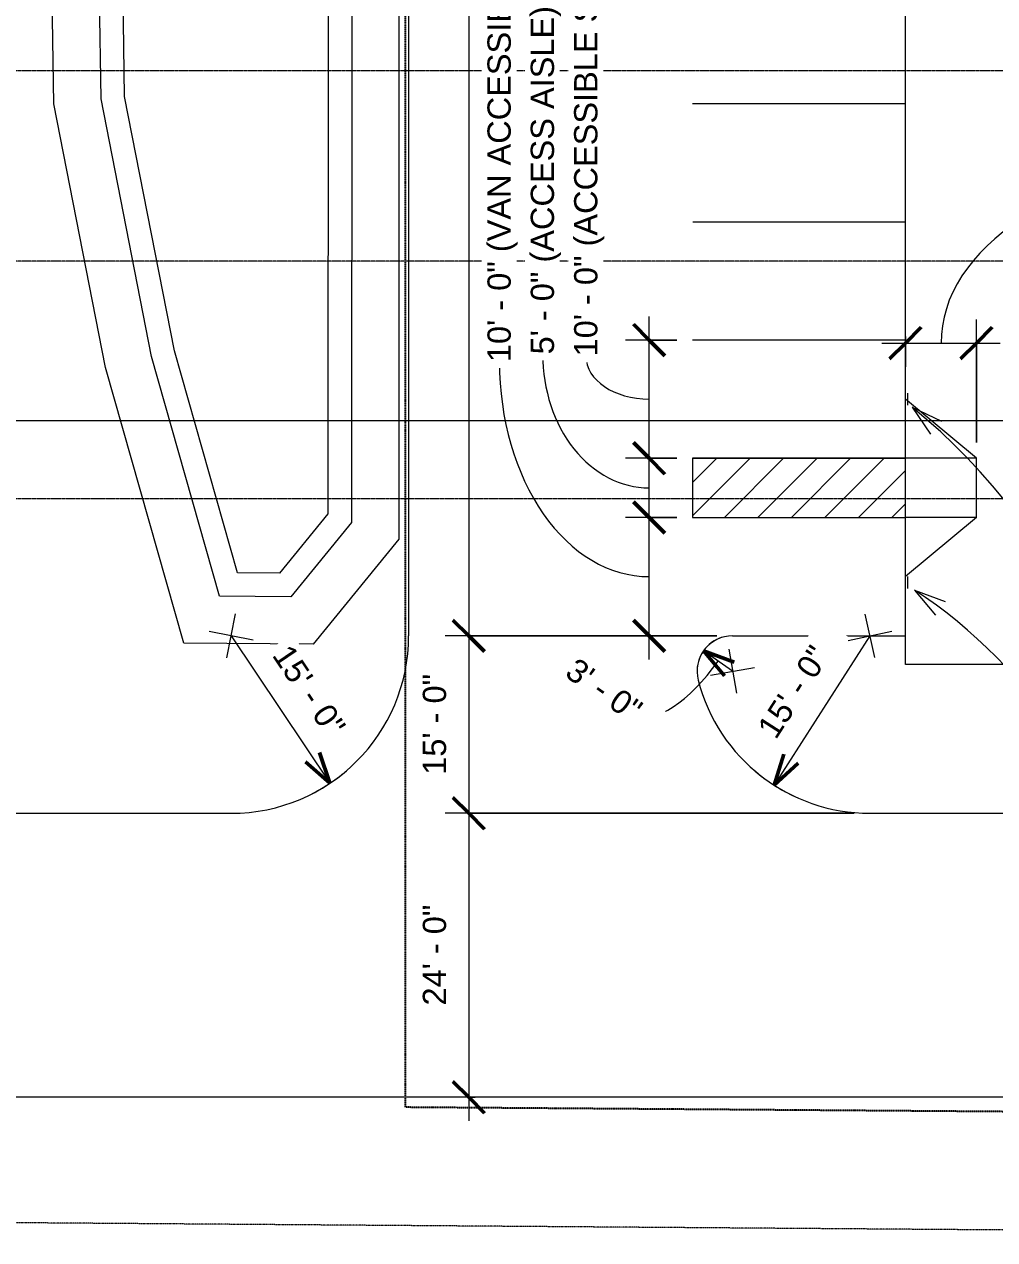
# Model space of a CAD drawing. Header units: inches. Extents: x 19712 to 27543, y -26063 to -18659.
# Drawn here: x 21017 to 22002, y -23536 to -22303 of the extents above; entities that cross this region are included whole.
import ezdxf

# ---------------------------------------------------------------- set-up
doc = ezdxf.new("R2010")
doc.units = ezdxf.units.IN
doc.header["$MEASUREMENT"] = 0
for name, pattern in [('Center 1_4_', [0.53125, 0.25, -0.09375, 0.09375, -0.09375]), ('Grid Line 1_2_', [0.875, 0.5, -0.125, 0.125, -0.125]), ('Hidden', [0.28125, 0.1875, -0.09375])]:
    doc.linetypes.add(name, pattern=pattern)
for name, color, linetype, lineweight in [('A-ANNO-DIMS', 211, 'Continuous', 9), ('A-ANNO-DIMS-256', 211, 'Continuous', 9), ('A-DETL', 90, 'Continuous', 9), ('A-DETL-GENF', 92, 'Continuous', 9), ('A-FLOR-OTLN', 90, 'Continuous', 9), ('A-PROP-SBCK', 71, 'Hidden', 25), ('BMP', 80, 'Continuous', 9), ('Conc', 7, 'Continuous', 9), ('EOP-PR', 4, 'Continuous', 9), ('G-ANNO-SYMB', 111, 'Continuous', 9), ('G-ANNO-TEXT', 231, 'Continuous', 9), ('PAINT', 190, 'Continuous', 9), ('PROP', 3, 'Center 1_4_', 9), ('S-GRID', 1, 'Continuous', 9)]:
    doc.layers.add(name, color=color, linetype=linetype, lineweight=lineweight)
doc.styles.add('Arial', font='arial.ttf', dxfattribs={"height": 23.60479})
doc.dimstyles.new('Arrow_-_3_32__Arial', dxfattribs={"dimscale": 12, "dimtxt": 24, "dimasz": 2.666667, "dimexe": 2, "dimexo": 0, "dimgap": 1.333333, "dimtad": 1, "dimjust": 3, "dimdec": 5, "dimrnd": 0.03125, "dimzin": 1, "dimdsep": 46, "dimlunit": 4, "dimtxsty": 'Arial', "dimblk1": 'OPEN30', "dimblk2": 'OPEN30', "dimsah": 1, "dimcen": 0.09, "dimazin": 0, "dimtfac": 1, "dimtdec": 4, "dimtix": 1, "dimtmove": 0, "dimatfit": 2, "dimfxl": 1, "dimtvp": 1, "dimtfill": 1, "dimfrac": 2, "dimtolj": 1, "dimtzin": 0, "dimarcsym": 2})
doc.dimstyles.new('Arrow_-_3_32__Arial_1', dxfattribs={"dimscale": 12, "dimtxt": 24, "dimasz": 2.666667, "dimexe": 2, "dimexo": 0, "dimgap": 1.333333, "dimtad": 1, "dimjust": 3, "dimdec": 5, "dimrnd": 0.03125, "dimzin": 1, "dimdsep": 46, "dimlunit": 4, "dimtxsty": 'Arial', "dimblk1": 'OPEN30', "dimblk2": 'OPEN30', "dimsah": 1, "dimcen": 0.09, "dimazin": 0, "dimtfac": 1, "dimtdec": 4, "dimtix": 1, "dimtmove": 0, "dimatfit": 2, "dimfxl": 1, "dimtvp": 1, "dimtfill": 1, "dimfrac": 2, "dimtolj": 1, "dimtzin": 0, "dimarcsym": 2})
doc.dimstyles.new('Linear_-_3_32__Arial', dxfattribs={"dimscale": 12, "dimtxt": 24, "dimasz": 2.666667, "dimexe": 2, "dimexo": 1.333333, "dimgap": 1.333333, "dimtad": 1, "dimdec": 0, "dimzin": 1, "dimdsep": 46, "dimlunit": 4, "dimtxsty": 'Arial', "dimblk1": 'OBLIQUE', "dimblk2": 'OBLIQUE', "dimsah": 1, "dimcen": 0.09, "dimdle": 2, "dimazin": 0, "dimtfac": 1, "dimtdec": 4, "dimtix": 1, "dimtmove": 1, "dimatfit": 3, "dimfxl": 1, "dimtvp": 1, "dimtfill": 1, "dimfrac": 2, "dimtolj": 1, "dimtzin": 0, "dimarcsym": 2})
doc.dimstyles.new('Linear_-_3_32__Arial_1', dxfattribs={"dimscale": 12, "dimtxt": 24, "dimasz": 2.666667, "dimexe": 2, "dimexo": 1.333333, "dimgap": 1.333333, "dimtad": 1, "dimdec": 0, "dimzin": 1, "dimdsep": 46, "dimlunit": 4, "dimtxsty": 'Arial', "dimblk1": 'OBLIQUE', "dimblk2": 'OBLIQUE', "dimsah": 1, "dimcen": 0.09, "dimdle": 2, "dimazin": 0, "dimtfac": 1, "dimtdec": 4, "dimtix": 1, "dimtmove": 0, "dimatfit": 3, "dimfxl": 1, "dimtvp": 1, "dimtfill": 1, "dimfrac": 2, "dimtolj": 1, "dimtzin": 0, "dimarcsym": 2})

# ---------------------------------------------------------------- blocks, each defined once
blk = doc.blocks.new('DIMBLOCK1-Site Plan - Phase 1')
at = {"layer": 'A-ANNO-DIMS-256', "lineweight": 50, "transparency": 16777216}
for p, q in [((21651.2, -22803.1), (21635.2, -22787.1)), ((21651.2, -22803.1), (21667.2, -22819.1)), ((21651.2, -22923.1), (21635.2, -22907.1)), ((21651.2, -22923.1), (21667.2, -22939.1))]:
    blk.add_line(p, q, dxfattribs=at)
at = {"layer": 'A-ANNO-DIMS-256', "transparency": 16777216}
for p, q in [((21679.2, -22803.1), (21627.2, -22803.1)), ((21651.2, -22947.1), (21651.2, -22803.1)), ((21651.2, -22803.1), (21679.2, -22803.1)), ((21719.8, -22923.1), (21627.2, -22923.1)), ((21651.2, -22923.1), (21719.8, -22923.1))]:
    blk.add_line(p, q, dxfattribs=at)
blk.add_ellipse((21651.2, -22645.5), major_axis=(0, 217.6), ratio=0.697751, start_param=1.570796, end_param=3.141593, dxfattribs=at)
at = {"layer": 'A-ANNO-DIMS-256', "color": 0, "transparency": 16777216, "insert": (21487.2, -22645.5), "char_height": 23.605, "width": 498.018, "attachment_point": 1, "rotation": 90, "line_spacing_factor": 0.938532, "style": 'Arial', "bg_fill": 3, "box_fill_scale": 1.25, "bg_fill_color": 0, "bg_fill_transparency": 0}
blk.add_mtext('10\' - 0" (VAN ACCESSIBLE)', dxfattribs=at)
blk = doc.blocks.new('_Oblique')
at = {"color": 0, "linetype": 'ByBlock', "lineweight": -2}
blk.add_line((-0.5, -0.5), (0.5, 0.5), dxfattribs=at)
blk = doc.blocks.new('DIMBLOCK2-Site Plan - Phase 1')
at = {"layer": 'A-ANNO-DIMS-256', "lineweight": 50, "transparency": 16777216}
for p, q in [((21651.2, -22743.1), (21635.2, -22727.1)), ((21651.2, -22743.1), (21667.2, -22759.1)), ((21651.2, -22803.1), (21635.2, -22787.1)), ((21651.2, -22803.1), (21667.2, -22819.1))]:
    blk.add_line(p, q, dxfattribs=at)
at = {"layer": 'A-ANNO-DIMS-256', "transparency": 16777216}
for p, q in [((21679.2, -22743.1), (21627.2, -22743.1)), ((21651.2, -22803.1), (21651.2, -22743.1)), ((21651.2, -22743.1), (21679.2, -22743.1)), ((21679.2, -22803.1), (21627.2, -22803.1)), ((21651.2, -22803.1), (21679.2, -22803.1))]:
    blk.add_line(p, q, dxfattribs=at)
blk.add_ellipse((21651.2, -22637.7), major_axis=(0, 135.4), ratio=0.796946, start_param=1.570796, end_param=3.141593, dxfattribs=at)
at = {"layer": 'A-ANNO-DIMS-256', "color": 0, "transparency": 16777216, "insert": (21531.1, -22637.7), "char_height": 23.605, "width": 421.809, "attachment_point": 1, "rotation": 90, "line_spacing_factor": 0.938532, "style": 'Arial', "bg_fill": 3, "box_fill_scale": 1.25, "bg_fill_color": 0, "bg_fill_transparency": 0}
blk.add_mtext('5\' - 0" (ACCESS AISLE)', dxfattribs=at)
blk = doc.blocks.new('DIMBLOCK3-Site Plan - Phase 1')
at = {"layer": 'A-ANNO-DIMS-256', "transparency": 16777216}
for p, q in [((21651.2, -22743.1), (21651.2, -22599.1)), ((21679.2, -22623.1), (21627.2, -22623.1)), ((21651.2, -22623.1), (21679.2, -22623.1)), ((21679.2, -22743.1), (21627.2, -22743.1)), ((21651.2, -22743.1), (21679.2, -22743.1))]:
    blk.add_line(p, q, dxfattribs=at)
at = {"layer": 'A-ANNO-DIMS-256', "lineweight": 50, "transparency": 16777216}
for p, q in [((21651.2, -22623.1), (21635.2, -22607.1)), ((21651.2, -22623.1), (21667.2, -22639.1)), ((21651.2, -22743.1), (21635.2, -22727.1)), ((21651.2, -22743.1), (21667.2, -22759.1))]:
    blk.add_line(p, q, dxfattribs=at)
at = {"layer": 'A-ANNO-DIMS-256', "transparency": 16777216}
blk.add_ellipse((21651.2, -22639.7), major_axis=(-64, 0), ratio=0.677275, start_param=0, end_param=1.570796, dxfattribs=at)
at = {"layer": 'A-ANNO-DIMS-256', "color": 0, "transparency": 16777216, "insert": (21575.1, -22639.7), "char_height": 23.605, "width": 537.009, "attachment_point": 1, "rotation": 90, "line_spacing_factor": 0.938532, "style": 'Arial', "bg_fill": 3, "box_fill_scale": 1.25, "bg_fill_color": 0, "bg_fill_transparency": 0}
blk.add_mtext('10\' - 0" (ACCESSIBLE STALL)', dxfattribs=at)
blk = doc.blocks.new('DIMBLOCK53-Site Plan - Phase 1')
at = {"layer": 'A-ANNO-DIMS-256', "lineweight": 50, "transparency": 16777216}
for p, q in [((21468.2, -19983.1), (21452.2, -19967.1)), ((21468.2, -19983.1), (21484.2, -19999.1)), ((21468.2, -22923.1), (21452.2, -22907.1)), ((21468.2, -22923.1), (21484.2, -22939.1))]:
    blk.add_line(p, q, dxfattribs=at)
at = {"layer": 'A-ANNO-DIMS-256', "transparency": 16777216}
for p, q in [((21715.2, -19983.1), (21444.2, -19983.1)), ((21468.2, -19983.1), (21468.2, -22923.1)), ((21468.2, -19983.1), (21715.2, -19983.1)), ((21719.8, -22923.1), (21444.2, -22923.1)), ((21468.2, -22923.1), (21719.8, -22923.1))]:
    blk.add_line(p, q, dxfattribs=at)
at = {"layer": 'A-ANNO-DIMS-256', "color": 0, "transparency": 16777216, "insert": (21421.6, -21513.1), "char_height": 23.6, "width": 144, "attachment_point": 1, "rotation": 90, "line_spacing_factor": 0.938532, "style": 'Arial', "bg_fill": 3, "box_fill_scale": 1.25, "bg_fill_color": 0, "bg_fill_transparency": 0}
blk.add_mtext('245\' - 0"', dxfattribs=at)
blk = doc.blocks.new('DIMBLOCK54-Site Plan - Phase 1')
at = {"layer": 'A-ANNO-DIMS-256', "lineweight": 50, "transparency": 16777216}
for p, q in [((21468.2, -22923.1), (21452.2, -22907.1)), ((21468.2, -22923.1), (21484.2, -22939.1)), ((21468.2, -23103.1), (21452.2, -23087.1)), ((21468.2, -23103.1), (21484.2, -23119.1))]:
    blk.add_line(p, q, dxfattribs=at)
at = {"layer": 'A-ANNO-DIMS-256', "transparency": 16777216}
for p, q in [((21719.8, -22923.1), (21444.2, -22923.1)), ((21468.2, -22923.1), (21468.2, -23103.1)), ((21468.2, -22923.1), (21719.8, -22923.1)), ((21859.2, -23103.1), (21444.2, -23103.1)), ((21468.2, -23103.1), (21859.2, -23103.1))]:
    blk.add_line(p, q, dxfattribs=at)
at = {"layer": 'A-ANNO-DIMS-256', "color": 0, "transparency": 16777216, "insert": (21421.6, -23064), "char_height": 23.6, "width": 122.289, "attachment_point": 1, "rotation": 90, "line_spacing_factor": 0.938532, "style": 'Arial', "bg_fill": 3, "box_fill_scale": 1.25, "bg_fill_color": 0, "bg_fill_transparency": 0}
blk.add_mtext('15\' - 0"', dxfattribs=at)
blk = doc.blocks.new('DIMBLOCK55-Site Plan - Phase 1')
at = {"layer": 'A-ANNO-DIMS-256', "lineweight": 50, "transparency": 16777216}
for p, q in [((21468.2, -23103.1), (21452.2, -23087.1)), ((21468.2, -23103.1), (21484.2, -23119.1)), ((21468.2, -23391.1), (21452.2, -23375.1)), ((21468.2, -23391.1), (21484.2, -23407.1))]:
    blk.add_line(p, q, dxfattribs=at)
at = {"layer": 'A-ANNO-DIMS-256', "transparency": 16777216}
for p, q in [((21859.2, -23103.1), (21444.2, -23103.1)), ((21468.2, -23103.1), (21468.2, -23415.1)), ((21468.2, -23103.1), (21859.2, -23103.1)), ((21474.9, -23391.1), (21444.2, -23391.1)), ((21468.2, -23391.1), (21474.9, -23391.1))]:
    blk.add_line(p, q, dxfattribs=at)
at = {"layer": 'A-ANNO-DIMS-256', "color": 0, "transparency": 16777216, "insert": (21421.6, -23298), "char_height": 23.6, "width": 122.289, "attachment_point": 1, "rotation": 90, "line_spacing_factor": 0.938532, "style": 'Arial', "bg_fill": 3, "box_fill_scale": 1.25, "bg_fill_color": 0, "bg_fill_transparency": 0}
blk.add_mtext('24\' - 0"', dxfattribs=at)
blk = doc.blocks.new('DIMBLOCK61-Site Plan - Phase 1')
at = {"layer": 'A-ANNO-DIMS-256', "transparency": 16777216}
for p, q in [((21880, -22945.2), (21870.4, -22901)), ((21875.2, -22923.1), (21777.9, -23074.5)), ((21853.1, -22927.9), (21897.3, -22918.3))]:
    blk.add_line(p, q, dxfattribs=at)
at = {"layer": 'A-ANNO-DIMS-256', "lineweight": 50, "transparency": 16777216}
for q in [(21788, -23043), (21802.4, -23052.2)]:
    blk.add_line((21777.9, -23074.5), q, dxfattribs=at)
at = {"layer": 'A-ANNO-DIMS-256', "transparency": 16777216}
blk.add_arc((21875.2, -22923.1), 180, 229.6337, 244.9126, dxfattribs=at)
at = {"layer": 'A-ANNO-DIMS-256', "color": 0, "transparency": 16777216, "insert": (21759.8, -23016.5), "char_height": 23.6, "width": 122.289, "attachment_point": 1, "rotation": 57.2731, "line_spacing_factor": 0.938532, "style": 'Arial', "bg_fill": 3, "box_fill_scale": 1.25, "bg_fill_color": 0, "bg_fill_transparency": 0}
blk.add_mtext('15\' - 0"', dxfattribs=at)
blk = doc.blocks.new('_Open30')
at = {"color": 0, "linetype": 'ByBlock', "lineweight": -2}
for p, q in [((-1, 0.268), (0, 0)), ((0, 0), (-1, -0.268)), ((0, 0), (-1, 0))]:
    blk.add_line(p, q, dxfattribs=at)
blk = doc.blocks.new('DIMBLOCK62-Site Plan - Phase 1')
at = {"layer": 'A-ANNO-DIMS-256', "transparency": 16777216}
for p, q in [((21222.8, -22945.3), (21231.6, -22900.9)), ((21249.4, -22927.5), (21205, -22918.7)), ((21227.2, -22923.1), (21327.4, -23072.6))]:
    blk.add_line(p, q, dxfattribs=at)
at = {"layer": 'A-ANNO-DIMS-256', "lineweight": 50, "transparency": 16777216}
for q in [(21316.7, -23041.3), (21302.5, -23050.8)]:
    blk.add_line((21327.4, -23072.6), q, dxfattribs=at)
at = {"layer": 'A-ANNO-DIMS-256', "transparency": 16777216}
blk.add_arc((21227.2, -22923.1), 180, 296.1791, 311.458, dxfattribs=at)
at = {"layer": 'A-ANNO-DIMS-256', "color": 0, "transparency": 16777216, "insert": (21287.7, -22929.6), "char_height": 23.6, "width": 122.289, "attachment_point": 1, "rotation": 303.8186, "line_spacing_factor": 0.938532, "style": 'Arial', "bg_fill": 3, "box_fill_scale": 1.25, "bg_fill_color": 0, "bg_fill_transparency": 0}
blk.add_mtext('15\' - 0"', dxfattribs=at)
blk = doc.blocks.new('DIMBLOCK83-Site Plan - Phase 1')
at = {"layer": 'A-ANNO-DIMS-256', "transparency": 16777216}
for p, q in [((21983.2, -22727.1), (21983.2, -22602.2)), ((21887.2, -22626.2), (22007.2, -22626.2)), ((21911.2, -22619.6), (21911.2, -22650.2)), ((21911.2, -22626.2), (21911.2, -22619.6)), ((21983.2, -22626.2), (21983.2, -22727.1))]:
    blk.add_line(p, q, dxfattribs=at)
at = {"layer": 'A-ANNO-DIMS-256', "lineweight": 50, "transparency": 16777216}
for p, q in [((21911.2, -22626.2), (21927.2, -22610.2)), ((21983.2, -22626.2), (21999.2, -22610.2)), ((21911.2, -22626.2), (21895.2, -22642.2)), ((21983.2, -22626.2), (21967.2, -22642.2))]:
    blk.add_line(p, q, dxfattribs=at)
at = {"layer": 'A-ANNO-DIMS-256', "transparency": 16777216}
blk.add_ellipse((22225.7, -22626.2), major_axis=(278.4, 0), ratio=0.63887, start_param=1.570796, end_param=3.141593, dxfattribs=at)
at = {"layer": 'A-ANNO-DIMS-256', "color": 0, "transparency": 16777216, "insert": (22114, -22454.6), "char_height": 23.605, "width": 368.64, "attachment_point": 1, "line_spacing_factor": 0.938532, "style": 'Arial', "bg_fill": 3, "box_fill_scale": 1.25, "bg_fill_color": 0, "bg_fill_transparency": 0}
blk.add_mtext('(1:12 RAMP SLOPE)', dxfattribs=at)
at = {"layer": 'A-ANNO-DIMS-256', "color": 0, "transparency": 16777216, "insert": (22225.7, -22417.7), "char_height": 23.6, "width": 100.578, "attachment_point": 1, "line_spacing_factor": 0.938532, "style": 'Arial', "bg_fill": 3, "box_fill_scale": 1.25, "bg_fill_color": 0, "bg_fill_transparency": 0}
blk.add_mtext('6\' - 0"', dxfattribs=at)
blk = doc.blocks.new('DIMBLOCK85-Site Plan - Phase 1')
at = {"layer": 'A-ANNO-DIMS-256', "transparency": 16777216}
for p, q in [((21735.8, -22959.1), (21706.3, -22938.4)), ((21731.9, -22936.8), (21739.7, -22981.4)), ((21713.5, -22963), (21758.1, -22955.2))]:
    blk.add_line(p, q, dxfattribs=at)
at = {"layer": 'A-ANNO-DIMS-256', "lineweight": 50, "transparency": 16777216}
for q in [(21737.5, -22949.8), (21727.6, -22963.8)]:
    blk.add_line((21706.3, -22938.4), q, dxfattribs=at)
at = {"layer": 'A-ANNO-DIMS-256', "transparency": 16777216}
blk.add_arc((21735.8, -22959.1), 36, 106.7196, 183.1139, dxfattribs=at)
blk.add_ellipse((21691.7, -22928.1), major_axis=(52, 74.1), ratio=0.396981, start_param=3.141593, end_param=4.712389, dxfattribs=at)
at = {"layer": 'A-ANNO-DIMS-256', "color": 0, "transparency": 16777216, "insert": (21578, -22944.1), "char_height": 23.6, "width": 100.578, "attachment_point": 1, "rotation": 324.9167, "line_spacing_factor": 0.938532, "style": 'Arial', "bg_fill": 3, "box_fill_scale": 1.25, "bg_fill_color": 0, "bg_fill_transparency": 0}
blk.add_mtext('3\' - 0"', dxfattribs=at)

msp = doc.modelspace()

# ---------------------------------------------------------------- hatches: boundary and pattern name
at = {"layer": 'A-DETL-GENF'}
h = msp.add_hatch(dxfattribs=at)
h.set_pattern_fill('FP_11', color=9, style=0, pattern_type=2)
h.set_pattern_definition([(45, (0, 0), (-16.970563, 16.970563), [])])
h.paths.add_polyline_path([(21911.235225, -22803.085554), (21911.235225, -22743.085554), (21695.235225, -22743.085554), (21695.235225, -22803.085554), (21901.286247, -22803.085554)], flags=0)

# ---------------------------------------------------------------- linework, layer by layer
at = {"layer": 'A-DETL'}
for p, q in [((21913.735225, -22689.085554), (21913.735225, -22677.085554)), ((21913.735225, -22875.085554), (21913.735225, -22863.085554))]:
    msp.add_line(p, q, dxfattribs=at)
at = {"layer": 'A-FLOR-OTLN'}
for p, q in [((21983.235225, -22743.087163), (21911.235225, -22683.087163)), ((21983.235225, -22743.087163), (21911.235225, -22743.087163)), ((21983.235225, -22803.083944), (21983.235225, -22743.087163)), ((21983.235225, -22803.083944), (21911.235225, -22863.083944)), ((21983.235225, -22803.083944), (21911.235225, -22803.083944))]:
    msp.add_line(p, q, dxfattribs=at)
at = {"layer": 'A-PROP-SBCK'}
for p, q in [((21404.235225, -23401.253705), (21404.235225, -19438.180554)), ((23472.145187, -23416.400504), (21404.235225, -23401.253705))]:
    msp.add_line(p, q, dxfattribs=at)
at = {"layer": 'BMP'}
for p, q in [((21398.836513, -19941.841877), (21397.147072, -22825.161381)), ((21326.833739, -19946.555563), (21325.162085, -22799.518347)), ((21350.834664, -19944.984334), (21349.157081, -22808.066025)), ((21047.302377, -22383.563299), (21034.529202, -21608.749304)), ((21095.225705, -22378.516766), (21082.544465, -21609.279506)), ((21119.187369, -22375.9935), (21106.552096, -21609.544607)), ((21099.663643, -22650.989122), (21047.302377, -22383.563299)), ((21146.384577, -22639.801581), (21095.225705, -22378.516766)), ((21169.745044, -22634.20781), (21119.187369, -22375.9935)), ((21215.436262, -22882.947735), (21146.384577, -22639.801581)), ((21233.607113, -22859.080187), (21169.745044, -22634.20781)), ((21179.094559, -22930.682831), (21099.663643, -22650.989122)), ((21325.162085, -22799.518347), (21276.36223, -22859.393355)), ((21349.157081, -22808.066025), (21287.694959, -22883.477008)), ((21397.147072, -22825.161381), (21310.360418, -22931.644313)), ((21276.36223, -22859.393355), (21233.607113, -22859.080187)), ((21287.694959, -22883.477008), (21215.436262, -22882.947735)), ((21310.360418, -22931.644313), (21179.094559, -22930.682831))]:
    msp.add_line(p, q, dxfattribs=at)
at = {"layer": 'Conc'}
for p, q in [((21911.235225, -22743.085554), (21911.235225, -19989.335554)), ((21911.235225, -22803.085554), (21911.235225, -22743.085554)), ((21911.235225, -22952.067479), (21911.235225, -22803.085554)), ((26285.490625, -22952.067479), (21911.235225, -22952.067479))]:
    msp.add_line(p, q, dxfattribs=at)
at = {"layer": 'EOP-PR'}
for p, q in [((21407.235225, -19909.085554), (21407.235225, -22923.085554)), ((21735.807825, -22923.085554), (21911.235225, -22923.085554)), ((20912.235225, -23103.085554), (21227.235225, -23103.085554)), ((21875.235225, -23103.085554), (23200.60772, -23103.085554)), ((23326.51184, -23391.085554), (20912.235225, -23391.085554))]:
    msp.add_line(p, q, dxfattribs=at)
for centre, radius, start, end in [((21227.235225, -22923.085554), 180, 270, 360), ((21735.807825, -22959.085554), 36, 90, 194.477512186), ((21875.235225, -22923.085554), 180, 194.477512186, 270)]:
    msp.add_arc(centre, radius, start, end, dxfattribs=at)
at = {"layer": 'G-ANNO-SYMB'}
msp.add_line((27101.502746, -22705.014947), (20024.233411, -22705.014947), dxfattribs=at)
at = {"layer": 'G-ANNO-TEXT', "color": 145}
for p, q in [((21918.003163, -22691.245033), (21947.880669, -22705.557772)), ((21918.003163, -22691.245033), (21936.721473, -22718.578982)), ((21920.55016, -22876.655571), (21951.624175, -22888.141451)), ((21920.55016, -22876.655571), (21941.718107, -22902.139643))]:
    msp.add_line(p, q, dxfattribs=at)
for centre, radius, start, end in [((21519.103867, -23181.292086), 631.875591, 356.145955505, 50.854340782), ((21626.670082, -23319.633492), 531.596594, 10.389753628, 56.438938877)]:
    msp.add_arc(centre, radius, start, end, dxfattribs=at)
at = {"layer": 'PAINT'}
for p, q in [((21695.235225, -22383.085554), (21911.235225, -22383.085554)), ((21695.674695, -22503.087163), (21911.674695, -22503.087163)), ((21695.235225, -22623.085554), (21911.235225, -22623.085554)), ((21695.235225, -22743.085554), (21911.235225, -22743.085554)), ((21911.235225, -22743.085554), (21695.235225, -22743.085554)), ((21695.235225, -22743.085554), (21695.235225, -22803.085554)), ((21911.235225, -22803.085554), (21911.235225, -22743.085554)), ((21695.235225, -22803.085554), (21911.235225, -22803.085554)), ((21695.235225, -22803.085554), (21911.235225, -22803.085554))]:
    msp.add_line(p, q, dxfattribs=at)
at = {"layer": 'PROP'}
msp.add_line((23352.161473, -23535.52488), (20984.235225, -23518.180554), dxfattribs=at)
at = {"layer": 'S-GRID', "linetype": 'Grid Line 1_2_'}
for p, q in [((27542.721343, -22350.05281), (19848.989376, -22350.05281)), ((27542.721343, -22543.05281), (19848.989376, -22543.05281)), ((27542.721343, -22784.30281), (19848.989376, -22784.30281))]:
    msp.add_line(p, q, dxfattribs=at)

# ---------------------------------------------------------------- next in the draw order: dimensions: what is measured, and where the dimension line sits
at = {"layer": 'A-ANNO-DIMS'}
dim = msp.add_linear_dim(base=(21651.224704, -22803.085554), p1=(21735.807825, -22923.085554), p2=(21695.235225, -22803.085554), angle=90, dimstyle='Linear_-_3_32__Arial', override={"dimpost": '<>(VAN ACCESSIBLE)', "dimfxl": 126.673343}, dxfattribs=at)
dim.commit()
dim.dimension.update_dxf_attribs({"geometry": 'DIMBLOCK1-Site Plan - Phase 1', "text_midpoint": (21502.955067, -22396.452206), "dimtype": 160, "text_rotation": 90})
dim = msp.add_linear_dim(base=(21983.235225, -22626.187818), p1=(21911.235225, -22603.560401), p2=(21983.235225, -22743.087163), text='<>\\X(1:12 RAMP SLOPE)', dimstyle='Linear_-_3_32__Arial', override={"dimpost": '<>', "dimfxl": 157.008654}, dxfattribs=at)
dim.commit()
dim.dimension.update_dxf_attribs({"geometry": 'DIMBLOCK83-Site Plan - Phase 1', "text_midpoint": (22225.661091, -22449.162741), "dimtype": 160})
dim = msp.add_radius_dim(center=(21227.235225, -22923.085554), mpoint=(21327.416865, -23072.630326), dimstyle='Arrow_-_3_32__Arial_1', override={"dimpost": '<>'}, dxfattribs=at)
dim.commit()
dim.dimension.update_dxf_attribs({"geometry": 'DIMBLOCK62-Site Plan - Phase 1', "text_midpoint": (21291.726706, -22968.952337)})

# ---------------------------------------------------------------- next in the draw order: dimensions: what is measured, and where the dimension line sits
dim = msp.add_linear_dim(base=(21651.224704, -22743.085554), p1=(21695.235225, -22803.085554), p2=(21695.235225, -22743.085554), angle=90, dimstyle='Linear_-_3_32__Arial', override={"dimpost": '<>(ACCESS AISLE)', "dimfxl": 60}, dxfattribs=at)
dim.commit()
dim.dimension.update_dxf_attribs({"geometry": 'DIMBLOCK2-Site Plan - Phase 1', "text_midpoint": (21546.881933, -22426.763084), "dimtype": 160, "text_rotation": 90})

# ---------------------------------------------------------------- next in the draw order: dimensions: what is measured, and where the dimension line sits
dim = msp.add_linear_dim(base=(21651.224704, -22623.085554), p1=(21695.235225, -22743.085554), p2=(21695.235225, -22623.085554), angle=90, dimstyle='Linear_-_3_32__Arial', override={"dimpost": '<>(ACCESSIBLE STALL)', "dimfxl": 120}, dxfattribs=at)
dim.commit()
dim.dimension.update_dxf_attribs({"geometry": 'DIMBLOCK3-Site Plan - Phase 1', "text_midpoint": (21590.8088, -22371.239542), "dimtype": 160, "text_rotation": 90})

# ---------------------------------------------------------------- next in the draw order: dimensions: what is measured, and where the dimension line sits
dim = msp.add_linear_dim(base=(21468.22283, -22923.085554), p1=(21731.235225, -19983.100554), p2=(21735.807825, -22923.085554), angle=90, dimstyle='Linear_-_3_32__Arial_1', override={"dimpost": '<>', "dimfxl": 2939.988556}, dxfattribs=at)
dim.commit()
dim.dimension.update_dxf_attribs({"geometry": 'DIMBLOCK53-Site Plan - Phase 1', "text_midpoint": (21440.170862, -21453.093054)})

# ---------------------------------------------------------------- next in the draw order: dimensions: what is measured, and where the dimension line sits
dim = msp.add_linear_dim(base=(21468.22283, -23103.085554), p1=(21735.807825, -22923.085554), p2=(21875.235225, -23103.085554), angle=90, dimstyle='Linear_-_3_32__Arial_1', override={"dimpost": '<>', "dimfxl": 227.683992}, dxfattribs=at)
dim.commit()
dim.dimension.update_dxf_attribs({"geometry": 'DIMBLOCK54-Site Plan - Phase 1', "text_midpoint": (21440.170862, -23013.085554)})

# ---------------------------------------------------------------- next in the draw order: dimensions: what is measured, and where the dimension line sits
dim = msp.add_linear_dim(base=(21468.22283, -23391.085554), p1=(21875.235225, -23103.085554), p2=(21490.850247, -23391.085554), angle=90, dimstyle='Linear_-_3_32__Arial_1', override={"dimpost": '<>', "dimfxl": 480.308038}, dxfattribs=at)
dim.commit()
dim.dimension.update_dxf_attribs({"geometry": 'DIMBLOCK55-Site Plan - Phase 1', "text_midpoint": (21440.170862, -23247.085554)})

# ---------------------------------------------------------------- next in the draw order: dimensions: what is measured, and where the dimension line sits
dim = msp.add_radius_dim(center=(21875.235225, -22923.085554), mpoint=(21777.920928, -23074.511865), dimstyle='Arrow_-_3_32__Arial_1', override={"dimpost": '<>'}, dxfattribs=at)
dim.commit()
dim.dimension.update_dxf_attribs({"geometry": 'DIMBLOCK61-Site Plan - Phase 1', "text_midpoint": (21811.629314, -22970.172717)})

# ---------------------------------------------------------------- next in the draw order: dimensions: what is measured, and where the dimension line sits
dim = msp.add_radius_dim(center=(21735.807825, -22959.085554), mpoint=(21706.348387, -22938.393973), dimstyle='Arrow_-_3_32__Arial', override={"dimpost": '<>'}, dxfattribs=at)
dim.commit()
dim.dimension.update_dxf_attribs({"geometry": 'DIMBLOCK85-Site Plan - Phase 1', "text_midpoint": (21737.206055, -22925.777752)})

doc.saveas('drawing.dxf')
